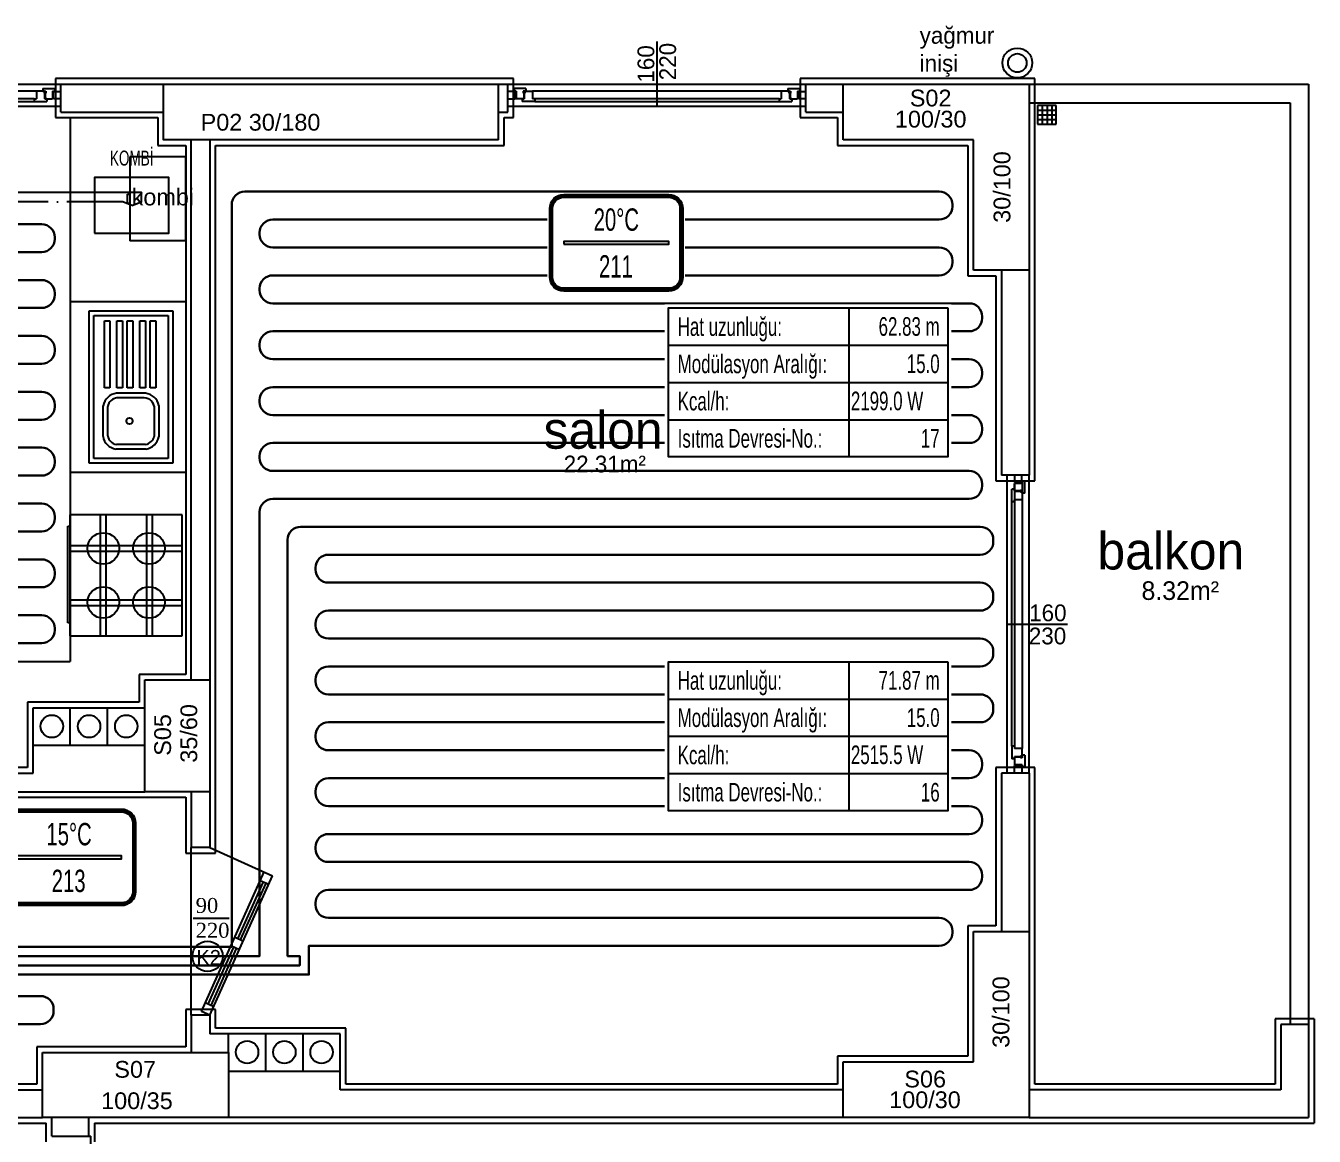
# Model space of a CAD drawing. Header units: centimetres. Extents: x 252602 to 265542, y -444050 to -441150.
# Drawn here: x 257759 to 258451, y -442066 to -441469 of the extents above; entities that cross this region are included whole.
import ezdxf
from ezdxf.enums import TextEntityAlignment as Align

# ---------------------------------------------------------------- set-up
doc = ezdxf.new("R2010")
doc.units = ezdxf.units.CM
doc.linetypes.add('ROTAS_ISITMA_DONUS', pattern=[40, 30, -5, 0, -5])
for name, color, linetype in [('ROTAS-ISITMA-CIHAZ', 2, 'Continuous'), ('ROTAS-ISITMA-DONUS-BORU', 30, 'ROTAS_ISITMA_DONUS'), ('ROTAS-ISITMA-ETIKET', 2, 'Continuous'), ('ROTAS-ISITMA-GIDIS-BORU', 10, 'Continuous'), ('ROTAS-ISITMA-MAHAL-ETIKET', 2, 'Continuous'), ('ROTAS-MIMARI', 8, 'Continuous'), ('ROTAS-MIMARI-YAZI', 8, 'Continuous')]:
    doc.layers.add(name, color=color, linetype=linetype)
doc.layers.add('ROTAS-ISITMA-PEX', color=1, linetype='Continuous', lineweight=30)
doc.styles.add('arial_1_18', font='arial.ttf', dxfattribs={"height": 0.2})
doc.styles.add('ROTAS-YAZI', font='arial.ttf')

# ---------------------------------------------------------------- blocks, each defined once
blk = doc.blocks.new('ROTAS-YI-MAHAL')
at = {"color": 2, "extrusion": (0, 0, -1)}
for points in [[(35.71, -18.44), (35.71, 18.44, 0.414214), (28.21, 25.94), (-28.21, 25.94, 0.414214), (-35.71, 18.44), (-35.71, -18.44, 0.414214), (-28.21, -25.94), (28.21, -25.94, 0.414214)], [(34.21, -18.44), (34.21, 18.44, 0.414214), (28.21, 24.44), (-28.21, 24.44, 0.414214), (-34.21, 18.44), (-34.21, -18.44, 0.414214), (-28.21, -24.44), (28.21, -24.44, 0.414214)]]:
    blk.add_lwpolyline(points, format="xyb", close=True, dxfattribs=at)
at = {"color": 4, "extrusion": (0, 0, -1)}
for points in [[(35.21, -18.44), (35.21, 18.44, 0.414214), (28.21, 25.44), (-28.21, 25.44, 0.414214), (-35.21, 18.44), (-35.21, -18.44, 0.414214), (-28.21, -25.44), (28.21, -25.44, 0.414214)], [(34.71, -18.44), (34.71, 18.44, 0.414214), (28.21, 24.94), (-28.21, 24.94, 0.414214), (-34.71, 18.44), (-34.71, -18.44, 0.414214), (-28.21, -24.94), (28.21, -24.94, 0.414214)]]:
    blk.add_lwpolyline(points, format="xyb", close=True, dxfattribs=at)
at = {"color": 2, "extrusion": (0, 0, -1)}
blk.add_lwpolyline([(28.21, -0.75), (-28.21, -0.75), (-28.21, 0.75), (28.21, 0.75)], close=True, dxfattribs=at)
at = {"color": 4, "style": 'ROTAS-YAZI', "width": 0.65}
blk.add_attdef('DERECE', (-12.12, 6.47), '', height=12, dxfattribs=at)
at = {"color": 2, "style": 'ROTAS-YAZI', "width": 0.65, "flags": 1}
for tag in ['ALAN', 'MAHAL']:
    blk.add_attdef(tag, (0, 0), '', height=5, dxfattribs=at)
at = {"color": 1, "style": 'ROTAS-YAZI', "width": 0.65}
blk.add_attdef('NO', (-9.26, -18.64), '', height=12, dxfattribs=at)
blk = doc.blocks.new('ROTAS-YI-ETIKET')
at = {"color": 2}
for p, q in [((96.87, 0), (96.87, -80)), ((0, -20), (150, -20)), ((0, -40), (150, -40)), ((0, -60), (150, -60))]:
    blk.add_line(p, q, dxfattribs=at)
at = {"color": 2, "extrusion": (0, 0, -1)}
blk.add_lwpolyline([(-150, 0), (-150, -80), (0, -80), (0, 0)], close=True, dxfattribs=at)
at = {"color": 2, "style": 'ROTAS-YAZI', "width": 0.65}
for s, p in [('Hat uzunluğu:', (5, -10)), ('Modülasyon Aralığı:', (5, -30)), ('Kcal/h:', (5, -50)), ('Isıtma Devresi-No.:', (5, -70))]:
    blk.add_text(s, height=10, dxfattribs=at).set_placement(p, align=Align.MIDDLE_LEFT)
at = {"color": 2, "style": 'ROTAS-YAZI', "width": 0.65, "flags": 1}
for tag in ['ALAN', 'NO', 'DERECE', 'BORU', 'MAHAL']:
    blk.add_attdef(tag, (0, 0), '', height=5, dxfattribs=at)
at = {"color": 2, "style": 'ROTAS-YAZI', "width": 0.65}
for tag, p in [('UZ', (145.7, -14.93)), ('AR', (145.7, -34.94)), ('NO1', (145.7, -75.02))]:
    blk.add_attdef(tag, text='', height=10, dxfattribs=at).set_placement(p, align=Align.RIGHT)
blk.add_attdef('YER', (98.01, -54.93), '', height=10, dxfattribs=at)

msp = doc.modelspace()

# ---------------------------------------------------------------- linework, layer by layer
at = {"layer": 'ROTAS-ISITMA-CIHAZ'}
msp.add_lwpolyline([(257795.8, -441580.9), (257835.8, -441580.9), (257835.8, -441550.9), (257795.8, -441550.9)], close=True, dxfattribs=at)
at = {"layer": 'ROTAS-ISITMA-DONUS-BORU'}
msp.add_lwpolyline([(257815.8, -441565.9), (257811, -441564), (257576, -441564), (257576, -441919), (257501, -441919), (257501, -441894)], dxfattribs=at)
at = {"layer": 'ROTAS-ISITMA-GIDIS-BORU'}
msp.add_lwpolyline([(257815.8, -441565.9), (257821, -441564), (257821, -441559), (257571, -441559), (257571, -441914), (257506, -441914), (257506, -441894)], dxfattribs=at)
at = {"layer": 'ROTAS-ISITMA-PEX'}
for points in [[(257486, -441964), (257869.5, -441964), (257869.5, -441963.5), (257869.5, -441565.5, -0.414214), (257876.5, -441558.5), (258249.5, -441558.5, -0.414214), (258256.5, -441565.5), (258256.5, -441566.5, -0.414214), (258249.5, -441573.5), (257891.5, -441573.5, 0.414214), (257884.5, -441580.5), (257884.5, -441581.5, 0.414214), (257891.5, -441588.5), (258249.5, -441588.5, -0.414214), (258256.5, -441595.5), (258256.5, -441596.5, -0.414214), (258249.5, -441603.5), (257891.5, -441603.5, 0.414214), (257884.5, -441610.5), (257884.5, -441611.5, 0.414214), (257891.5, -441618.5), (258265.5, -441618.5, -0.414214), (258272.5, -441625.5), (258272.5, -441626.5, -0.414214), (258265.5, -441633.5), (257891.5, -441633.5, 0.414214), (257884.5, -441640.5), (257884.5, -441641.5, 0.414214), (257891.5, -441648.5), (258265.5, -441648.5, -0.414214), (258272.5, -441655.5), (258272.5, -441656.5, -0.414214), (258265.5, -441663.5), (257891.5, -441663.5, 0.414214), (257884.5, -441670.5), (257884.5, -441671.5, 0.414214), (257891.5, -441678.5), (258265.5, -441678.5, -0.414214), (258272.5, -441685.5), (258272.5, -441686.5, -0.414214), (258265.5, -441693.5), (257891.5, -441693.5, 0.414214), (257884.5, -441700.5), (257884.5, -441701.5, 0.414214), (257891.5, -441708.5), (258265.5, -441708.5, -0.414214), (258272.5, -441715.5), (258272.5, -441716.5, -0.414214), (258265.5, -441723.5), (257891.5, -441723.5, 0.414214), (257884.5, -441730.5), (257884.5, -441963.5), (257884.5, -441969), (257481, -441969)], [(257641.5, -441576), (257767.5, -441576, -0.414214), (257774.5, -441583), (257774.5, -441584, -0.414214), (257767.5, -441591), (257656.5, -441591, 0.414214)], [(257656.5, -441606), (257767.5, -441606, -0.414214), (257774.5, -441613), (257774.5, -441614, -0.414214), (257767.5, -441621), (257656.5, -441621, 0.414214)], [(257656.5, -441636), (257767.5, -441636, -0.414214), (257774.5, -441643), (257774.5, -441644, -0.414214), (257767.5, -441651), (257608.5, -441651, 0.414214)], [(257608.5, -441666), (257767.5, -441666, -0.414214), (257774.5, -441673), (257774.5, -441674, -0.414214), (257767.5, -441681), (257608.5, -441681, 0.414214)], [(257608.5, -441696), (257767.5, -441696, -0.414214), (257774.5, -441703), (257774.5, -441704, -0.414214), (257767.5, -441711), (257608.5, -441711, 0.414214)], [(257608.5, -441726), (257767.5, -441726, -0.414214), (257774.5, -441733), (257774.5, -441734, -0.414214), (257767.5, -441741), (257608.5, -441741, 0.414214)], [(257476, -441974), (257906, -441974), (257906, -441969), (257899.5, -441969), (257899.5, -441963.5), (257899.5, -441745.5, -0.414214), (257906.5, -441738.5), (258271.5, -441738.5, -0.414214), (258278.5, -441745.5), (258278.5, -441746.5, -0.414214), (258271.5, -441753.5), (257921.5, -441753.5, 0.414214), (257914.5, -441760.5), (257914.5, -441761.5, 0.414214), (257921.5, -441768.5), (258271.5, -441768.5, -0.414214), (258278.5, -441775.5), (258278.5, -441776.5, -0.414214), (258271.5, -441783.5), (257921.5, -441783.5, 0.414214), (257914.5, -441790.5), (257914.5, -441791.5, 0.414214), (257921.5, -441798.5), (258271.5, -441798.5, -0.414214), (258278.5, -441805.5), (258278.5, -441806.5, -0.414214), (258271.5, -441813.5), (257921.5, -441813.5, 0.414214), (257914.5, -441820.5), (257914.5, -441821.5, 0.414214), (257921.5, -441828.5), (258271.5, -441828.5, -0.414214), (258278.5, -441835.5), (258278.5, -441836.5, -0.414214), (258271.5, -441843.5), (257921.5, -441843.5, 0.414214), (257914.5, -441850.5), (257914.5, -441851.5, 0.414214), (257921.5, -441858.5), (258265.5, -441858.5, -0.414214), (258272.5, -441865.5), (258272.5, -441866.5, -0.414214), (258265.5, -441873.5), (257921.5, -441873.5, 0.414214), (257914.5, -441880.5), (257914.5, -441881.5, 0.414214), (257921.5, -441888.5), (258265.5, -441888.5, -0.414214), (258272.5, -441895.5), (258272.5, -441896.5, -0.414214), (258265.5, -441903.5), (257921.5, -441903.5, 0.414214), (257914.5, -441910.5), (257914.5, -441911.5, 0.414214), (257921.5, -441918.5), (258265.5, -441918.5, -0.414214), (258272.5, -441925.5), (258272.5, -441926.5, -0.414214), (258265.5, -441933.5), (257921.5, -441933.5, 0.414214), (257914.5, -441940.5), (257914.5, -441941.5, 0.414214), (257921.5, -441948.5), (258249.5, -441948.5, -0.414214), (258256.5, -441955.5), (258256.5, -441956.5, -0.414214), (258249.5, -441963.5), (257914.5, -441963.5), (257911, -441963.5), (257911, -441979), (257471, -441979)], [(257608.5, -441756), (257767.5, -441756, -0.414214), (257774.5, -441763), (257774.5, -441764, -0.414214), (257767.5, -441771), (257608.5, -441771, 0.414214)], [(257608.5, -441786), (257767.5, -441786, -0.414214), (257774.5, -441793), (257774.5, -441794, -0.414214), (257767.5, -441801), (257608.5, -441801, 0.414214)], [(257473, -441990.5), (257766.89, -441990.5, -0.414214), (257773.89, -441997.5), (257773.89, -441998.5, -0.414214), (257766.89, -442005.5), (257606.11, -442005.5, 0.414214)]]:
    msp.add_lwpolyline(points, format="xyb", dxfattribs=at)
at = {"layer": 'ROTAS-MIMARI', "ltscale": 0.03}
for p, q in [((258097.82, -441477.85), (258097.82, -441512.58)), ((257617.82, -441500.76), (257777.82, -441500.76)), ((257832.82, -441497.76), (257774.82, -441497.76)), ((257774.82, -441497.76), (257774.82, -441518.76)), ((257777.82, -441500.76), (257832.82, -441500.76)), ((257777.82, -441515.76), (257777.82, -441500.76)), ((257777.82, -441515.76), (257777.82, -441500.76)), ((258012.82, -441497.76), (257832.82, -441497.76)), ((258020.82, -441497.76), (258012.82, -441497.76)), ((258012.82, -441500.76), (258017.82, -441500.76)), ((258017.82, -441515.76), (258017.82, -441500.76)), ((258017.82, -441500.76), (258177.82, -441500.76)), ((258020.82, -441518.76), (258020.82, -441497.76)), ((258237.82, -441497.76), (258174.82, -441497.76)), ((258174.82, -441497.76), (258174.82, -441518.76)), ((258177.82, -441500.76), (258197.82, -441500.76)), ((258177.82, -441515.76), (258177.82, -441500.76)), ((258300.82, -441497.76), (258237.82, -441497.76)), ((258300.82, -441600.76), (258300.82, -441497.76)), ((257764.62, -441504.57), (257631.02, -441504.57)), ((257763.42, -441508.77), (257632.22, -441508.77)), ((257763.42, -441508.77), (257763.42, -441510.17)), ((257763.42, -441508.77), (257764.62, -441508.77)), ((257769.02, -441504.57), (257764.62, -441504.57)), ((257764.62, -441504.57), (257764.62, -441508.77)), ((257768.12, -441503.17), (257768.12, -441504.57)), ((257768.12, -441503.17), (257774.52, -441503.17)), ((257768.12, -441504.57), (257769.62, -441504.57)), ((257768.72, -441505.07), (257769.02, -441505.07)), ((257768.72, -441505.07), (257768.72, -441505.57)), ((257768.72, -441505.57), (257769.02, -441505.57)), ((257769.02, -441504.57), (257769.02, -441505.07)), ((257769.02, -441505.57), (257769.02, -441508.77)), ((257770.22, -441508.77), (257769.02, -441508.77)), ((257769.32, -441505.57), (257769.32, -441508.77)), ((257769.32, -441505.57), (257769.62, -441505.57)), ((257769.32, -441508.77), (257773.32, -441508.77)), ((257769.62, -441504.57), (257769.62, -441505.57)), ((257770.22, -441508.77), (257770.22, -441510.17)), ((257773.32, -441504.57), (257773.32, -441508.77)), ((257773.32, -441504.57), (257774.52, -441504.57)), ((257773.82, -441504.77), (257777.82, -441504.77)), ((257773.82, -441508.77), (257773.82, -441504.77)), ((257777.82, -441508.77), (257773.82, -441508.77)), ((257774.52, -441503.17), (257774.52, -441504.57)), ((258021.82, -441504.77), (258017.82, -441504.77)), ((258017.82, -441508.77), (258021.82, -441508.77)), ((258021.12, -441503.17), (258021.12, -441504.57)), ((258027.52, -441503.17), (258021.12, -441503.17)), ((258022.32, -441504.57), (258021.12, -441504.57)), ((258021.82, -441508.77), (258021.82, -441504.77)), ((258022.32, -441504.57), (258022.32, -441508.77)), ((258026.32, -441508.77), (258022.32, -441508.77)), ((258025.42, -441508.77), (258026.62, -441508.77)), ((258025.42, -441508.77), (258025.42, -441510.17)), ((258026.02, -441504.57), (258026.02, -441505.57)), ((258027.52, -441504.57), (258026.02, -441504.57)), ((258026.32, -441505.57), (258026.02, -441505.57)), ((258026.32, -441505.57), (258026.32, -441508.77)), ((258026.62, -441504.57), (258031.02, -441504.57)), ((258026.62, -441504.57), (258026.62, -441505.07)), ((258026.92, -441505.07), (258026.62, -441505.07)), ((258026.92, -441505.57), (258026.62, -441505.57)), ((258026.62, -441505.57), (258026.62, -441508.77)), ((258026.92, -441505.07), (258026.92, -441505.57)), ((258027.52, -441503.17), (258027.52, -441504.57)), ((258164.62, -441504.57), (258031.02, -441504.57)), ((258031.02, -441504.57), (258031.02, -441508.77)), ((258032.22, -441508.77), (258031.02, -441508.77)), ((258163.42, -441508.77), (258032.22, -441508.77)), ((258032.22, -441508.77), (258032.22, -441510.17)), ((258163.42, -441508.77), (258163.42, -441510.17)), ((258163.42, -441508.77), (258164.62, -441508.77)), ((258169.02, -441504.57), (258164.62, -441504.57)), ((258164.62, -441504.57), (258164.62, -441508.77)), ((258168.12, -441503.17), (258168.12, -441504.57)), ((258168.12, -441503.17), (258174.52, -441503.17)), ((258168.12, -441504.57), (258169.62, -441504.57)), ((258168.72, -441505.07), (258169.02, -441505.07)), ((258168.72, -441505.07), (258168.72, -441505.57)), ((258168.72, -441505.57), (258169.02, -441505.57)), ((258169.02, -441504.57), (258169.02, -441505.07)), ((258169.02, -441505.57), (258169.02, -441508.77)), ((258170.22, -441508.77), (258169.02, -441508.77)), ((258169.32, -441505.57), (258169.32, -441508.77)), ((258169.32, -441505.57), (258169.62, -441505.57)), ((258169.32, -441508.77), (258173.32, -441508.77)), ((258169.62, -441504.57), (258169.62, -441505.57)), ((258170.22, -441508.77), (258170.22, -441510.17)), ((258173.32, -441504.57), (258173.32, -441508.77)), ((258173.32, -441504.57), (258174.52, -441504.57)), ((258173.82, -441504.77), (258177.82, -441504.77)), ((258173.82, -441508.77), (258173.82, -441504.77)), ((258177.82, -441508.77), (258173.82, -441508.77)), ((258174.52, -441503.17), (258174.52, -441504.57)), ((257617.82, -441512.58), (257777.82, -441512.58)), ((257632.22, -441510.17), (257763.42, -441510.17)), ((257763.42, -441510.17), (257770.22, -441510.17)), ((257777.82, -441515.76), (257832.82, -441515.76)), ((258012.82, -441515.76), (258017.82, -441515.76)), ((258017.82, -441512.58), (258177.82, -441512.58)), ((258032.22, -441510.17), (258025.42, -441510.17)), ((258032.22, -441510.17), (258163.42, -441510.17)), ((258163.42, -441510.17), (258170.22, -441510.17)), ((258177.82, -441515.76), (258197.82, -441515.76)), ((258312.26, -441512.32), (258302.26, -441512.32)), ((258302.26, -441512.32), (258302.26, -441522.32)), ((258302.26, -441514.79), (258312.26, -441514.79)), ((258304.73, -441512.32), (258304.73, -441522.32)), ((258307.34, -441512.32), (258307.34, -441522.32)), ((258309.96, -441512.32), (258309.96, -441522.32)), ((258312.26, -441522.32), (258312.26, -441512.32)), ((257774.82, -441518.76), (257829.82, -441518.76)), ((257782.82, -441518.76), (257782.82, -441810.76)), ((257829.82, -441518.76), (257829.82, -441533.76)), ((258015.82, -441518.76), (258020.82, -441518.76)), ((258015.82, -441533.76), (258015.82, -441518.76)), ((258174.82, -441518.76), (258194.82, -441518.76)), ((258194.82, -441518.76), (258194.82, -441533.76)), ((258302.26, -441517.32), (258312.26, -441517.32)), ((258302.26, -441519.85), (258312.26, -441519.85)), ((258302.26, -441522.32), (258312.26, -441522.32)), ((257829.82, -441533.76), (257834.82, -441533.76)), ((257834.82, -441533.76), (257844.82, -441533.76)), ((257847.82, -441530.76), (257837.82, -441530.76)), ((257844.82, -441533.76), (257844.82, -441817.76)), ((257847.82, -441820.76), (257847.82, -441530.76)), ((257857.82, -441530.76), (257857.82, -441820.76)), ((257860.82, -441820.76), (257860.82, -441533.76)), ((257860.82, -441533.76), (258015.82, -441533.76)), ((258194.82, -441533.76), (258264.82, -441533.76)), ((258264.82, -441533.76), (258264.82, -441603.76)), ((257814.82, -441539.85), (257814.82, -441584.85)), ((257844.82, -441539.85), (257814.82, -441539.85)), ((257844.82, -441584.85), (257844.82, -441539.85)), ((257813.53, -441564.84), (257813.53, -441559.85)), ((257813.53, -441559.85), (257814.82, -441559.85)), ((257814.82, -441564.84), (257813.53, -441564.84)), ((257844.82, -441584.85), (257814.82, -441584.85)), ((258264.82, -441603.76), (258279.82, -441603.76)), ((258279.82, -441603.76), (258279.82, -441713.76)), ((258282.82, -441600.76), (258282.82, -441710.76)), ((258297.82, -441600.76), (258297.82, -441710.76)), ((258300.82, -441713.76), (258300.82, -441600.76)), ((257782.82, -441617.46), (257844.82, -441617.46)), ((257792.9, -441704.27), (257792.9, -441622.46)), ((257792.9, -441622.46), (257837.9, -441622.46)), ((257795.4, -441701.77), (257795.4, -441624.96)), ((257795.4, -441624.96), (257835.4, -441624.96)), ((257835.4, -441624.96), (257835.4, -441701.77)), ((257837.9, -441622.46), (257837.9, -441704.27)), ((257801.11, -441663.85), (257801.11, -441627.82)), ((257801.11, -441627.82), (257804.11, -441627.82)), ((257804.11, -441627.82), (257804.11, -441663.85)), ((257807.86, -441663.85), (257807.86, -441627.82)), ((257807.86, -441627.82), (257810.86, -441627.82)), ((257810.86, -441627.82), (257810.86, -441663.85)), ((257813.42, -441663.85), (257813.42, -441627.82)), ((257813.42, -441627.82), (257816.42, -441627.82)), ((257816.42, -441627.82), (257816.42, -441663.85)), ((257820.17, -441663.85), (257820.17, -441627.82)), ((257820.17, -441627.82), (257823.17, -441627.82)), ((257823.17, -441627.82), (257823.17, -441663.85)), ((257825.73, -441663.85), (257825.73, -441627.82)), ((257825.73, -441627.82), (257828.73, -441627.82)), ((257828.73, -441627.82), (257828.73, -441663.85)), ((257804.11, -441663.85), (257801.11, -441663.85)), ((257823.14, -441666.78), (257807.71, -441666.78)), ((257810.86, -441663.85), (257807.86, -441663.85)), ((257816.42, -441663.85), (257813.42, -441663.85)), ((257823.17, -441663.85), (257820.17, -441663.85)), ((257828.73, -441663.85), (257825.73, -441663.85)), ((257800.4, -441689.98), (257800.4, -441673.61)), ((257802.9, -441689.74), (257802.9, -441673.85)), ((257821.42, -441669.28), (257807.71, -441669.28)), ((257827.9, -441673.67), (257827.9, -441689.93)), ((257830.4, -441673.38), (257830.4, -441690.21)), ((257823.29, -441694.27), (257807.56, -441694.27)), ((257835.4, -441701.77), (257795.4, -441701.77)), ((257823.5, -441696.77), (257807.35, -441696.77)), ((257844.82, -441709.27), (257782.82, -441709.27)), ((257837.9, -441704.27), (257792.9, -441704.27)), ((258279.82, -441713.76), (258300.82, -441713.76)), ((258297.82, -441710.76), (258282.82, -441710.76)), ((258286.01, -441870.76), (258286.01, -441710.76)), ((258289.82, -441710.76), (258289.82, -441714.76)), ((258289.82, -441714.76), (258293.82, -441714.76)), ((258289.82, -441715.26), (258289.82, -441856.36)), ((258289.82, -441719.26), (258289.82, -441715.26)), ((258294.02, -441715.26), (258289.82, -441715.26)), ((258293.82, -441714.76), (258293.82, -441710.76)), ((258294.02, -441714.06), (258294.02, -441857.56)), ((258295.42, -441714.06), (258294.02, -441714.06)), ((258294.02, -441715.26), (258294.02, -441714.06)), ((258295.42, -441720.46), (258295.42, -441714.06)), ((258297.82, -441870.76), (258297.82, -441710.76)), ((258288.42, -441856.36), (258288.42, -441718.36)), ((258289.82, -441718.36), (258288.42, -441718.36)), ((258288.42, -441725.16), (258288.42, -441718.36)), ((258289.82, -441718.36), (258289.82, -441719.56)), ((258293.02, -441719.26), (258289.82, -441719.26)), ((258293.02, -441719.56), (258289.82, -441719.56)), ((258293.02, -441719.26), (258293.02, -441718.96)), ((258294.02, -441718.96), (258293.02, -441718.96)), ((258293.02, -441719.86), (258293.02, -441719.56)), ((258293.52, -441719.86), (258293.02, -441719.86)), ((258293.52, -441719.86), (258293.52, -441719.56)), ((258294.02, -441719.56), (258293.52, -441719.56)), ((258294.02, -441720.46), (258294.02, -441718.96)), ((258294.02, -441719.56), (258294.02, -441723.96)), ((258295.42, -441720.46), (258294.02, -441720.46)), ((258289.82, -441725.16), (258288.42, -441725.16)), ((258294.02, -441723.96), (258289.82, -441723.96)), ((258289.82, -441725.16), (258289.82, -441723.96)), ((257782.82, -441797.14), (257782.83, -441732.14)), ((257842.83, -441732.14), (257782.83, -441732.14)), ((257798.92, -441732.14), (257798.92, -441797.14)), ((257801.92, -441732.14), (257801.92, -441797.14)), ((257823.73, -441732.14), (257823.74, -441797.14)), ((257826.73, -441732.14), (257826.74, -441797.14)), ((257842.82, -441797.14), (257842.83, -441732.14)), ((257781.54, -441738.24), (257782.83, -441738.24)), ((257781.54, -441780), (257781.54, -441738.24)), ((257782.83, -441748.57), (257842.83, -441748.56)), ((257782.83, -441751.57), (257842.83, -441751.56)), ((257782.83, -441777.71), (257842.83, -441777.72)), ((257781.54, -441790), (257781.54, -441780)), ((257782.83, -441780.71), (257842.83, -441780.72)), ((257782.83, -441790), (257781.54, -441790)), ((258286.01, -441790.76), (258318.33, -441790.76)), ((258286.01, -441790.76), (258318.33, -441790.76)), ((257782.82, -441797.14), (257842.82, -441797.14)), ((257667.82, -441810.76), (257782.82, -441810.76)), ((257844.82, -441817.76), (257819.82, -441817.76)), ((257819.82, -441817.76), (257819.82, -441832.76)), ((257860.82, -441880.76), (257860.82, -441820.76)), ((257819.82, -441832.76), (257759.82, -441832.76)), ((257759.82, -441832.76), (257759.82, -441835.76)), ((257759.82, -441835.76), (257759.82, -441867.76)), ((257762.82, -441870.76), (257762.82, -441835.76)), ((257762.82, -441835.76), (257822.82, -441835.76)), ((257762.82, -441835.76), (257822.82, -441835.76)), ((257762.82, -441835.76), (257822.82, -441835.76)), ((257762.82, -441835.76), (257822.82, -441835.76)), ((257762.82, -441835.76), (257822.82, -441835.76)), ((257782.82, -441855.76), (257782.82, -441835.76)), ((257802.82, -441855.76), (257802.82, -441835.76)), ((257762.82, -441855.76), (257822.82, -441855.76)), ((258289.82, -441856.36), (258288.42, -441856.36)), ((258288.42, -441856.36), (258288.42, -441863.16)), ((258289.82, -441856.36), (258289.82, -441857.56)), ((258294.02, -441857.56), (258289.82, -441857.56)), ((258289.82, -441863.16), (258289.82, -441861.96)), ((258293.02, -441861.96), (258289.82, -441861.96)), ((258293.52, -441861.66), (258293.02, -441861.66)), ((258293.02, -441861.66), (258293.02, -441861.96)), ((258293.52, -441861.66), (258293.52, -441861.96)), ((258294.02, -441861.96), (258293.52, -441861.96)), ((258294.02, -441861.96), (258294.02, -441857.56)), ((258295.42, -441861.06), (258294.02, -441861.06)), ((258294.02, -441861.06), (258294.02, -441862.56)), ((258295.42, -441861.06), (258295.42, -441867.46)), ((257759.82, -441867.76), (257659.82, -441867.76)), ((258300.82, -441867.76), (258279.82, -441867.76)), ((258279.82, -441867.76), (258279.82, -441952.76)), ((258289.82, -441863.16), (258288.42, -441863.16)), ((258289.82, -441862.26), (258289.82, -441866.26)), ((258293.02, -441862.26), (258289.82, -441862.26)), ((258294.02, -441866.26), (258289.82, -441866.26)), ((258289.82, -441870.76), (258289.82, -441866.76)), ((258289.82, -441866.76), (258293.82, -441866.76)), ((258293.02, -441862.26), (258293.02, -441862.56)), ((258294.02, -441862.56), (258293.02, -441862.56)), ((258293.82, -441866.76), (258293.82, -441870.76)), ((258294.02, -441866.26), (258294.02, -441867.46)), ((258295.42, -441867.46), (258294.02, -441867.46)), ((258300.82, -441955.76), (258300.82, -441867.76)), ((257662.82, -441870.76), (257762.82, -441870.76)), ((258282.82, -441870.76), (258282.82, -441955.76)), ((258297.82, -441870.76), (258282.82, -441870.76)), ((258297.82, -441870.76), (258297.82, -441955.76)), ((257662.82, -441880.76), (257822.82, -441880.76)), ((257847.82, -441880.76), (257847.82, -441910.76)), ((257857.82, -441880.76), (257857.82, -441910.76)), ((257860.82, -441913.76), (257860.82, -441880.76)), ((257659.82, -441883.76), (257819.82, -441883.76)), ((257819.82, -441883.76), (257844.82, -441883.76)), ((257844.82, -441883.76), (257844.82, -441913.76)), ((257844.82, -441913.76), (257860.82, -441913.76)), ((257857.82, -441910.76), (257847.82, -441910.76)), ((257847.82, -442000.76), (257847.82, -441910.76)), ((257857.82, -441910.76), (257891.47, -441925.88)), ((257853.26, -441998.71), (257886.91, -441923.83)), ((257857.82, -442000.76), (257891.47, -441925.88)), ((257872.75, -441959.73), (257886.5, -441929.13)), ((257874.19, -441960.38), (257887.94, -441929.78)), ((257884.86, -441928.39), (257889.42, -441930.44)), ((257868.05, -441948.91), (257848.72, -441948.91)), ((257875.67, -441961.04), (257871.11, -441958.99)), ((258279.82, -441952.76), (258264.82, -441952.76)), ((258264.82, -441952.76), (258264.82, -442022.76)), ((258300.82, -442037.76), (258300.82, -441955.76)), ((257856.95, -441994.89), (257870.7, -441964.29)), ((257858.39, -441995.54), (257872.14, -441964.94)), ((257873.62, -441965.6), (257869.06, -441963.55)), ((257860.82, -441997.76), (257844.82, -441997.76)), ((257844.82, -441997.76), (257844.82, -442017.76)), ((257857.82, -442000.76), (257853.26, -441998.71)), ((257859.87, -441996.2), (257855.31, -441994.15)), ((257860.82, -442007.76), (257860.82, -441997.76)), ((257847.82, -442000.76), (257847.82, -442020.76)), ((257857.82, -442000.76), (257847.82, -442000.76)), ((257857.82, -442000.76), (257857.82, -442010.76)), ((258450.82, -442002.76), (258429.82, -442002.76)), ((258429.82, -442002.76), (258429.82, -442037.76)), ((258447.82, -442005.76), (258432.82, -442005.76)), ((258432.82, -442005.76), (258432.82, -442040.76)), ((258447.82, -442005.76), (258447.82, -442055.76)), ((258450.82, -442002.76), (258450.82, -442058.76)), ((257927.82, -442010.76), (257857.82, -442010.76)), ((257930.82, -442007.76), (257860.82, -442007.76)), ((257867.82, -442020.76), (257867.82, -442010.76)), ((257887.82, -442030.76), (257887.82, -442010.76)), ((257907.82, -442030.76), (257907.82, -442010.76)), ((257927.82, -442040.76), (257927.82, -442010.76)), ((257927.82, -442030.76), (257927.82, -442010.76)), ((257927.82, -442030.76), (257927.82, -442010.76)), ((257930.82, -442037.76), (257930.82, -442007.76)), ((257844.82, -442017.76), (257764.82, -442017.76)), ((257764.82, -442017.76), (257764.82, -442037.76)), ((258264.82, -442022.76), (258194.82, -442022.76)), ((258194.82, -442022.76), (258194.82, -442037.76)), ((257867.82, -442030.76), (257927.82, -442030.76)), ((257764.82, -442037.76), (257694.82, -442037.76)), ((257697.82, -442040.76), (257767.82, -442040.76)), ((258197.82, -442040.76), (257927.82, -442040.76)), ((258194.82, -442037.76), (257930.82, -442037.76)), ((258432.82, -442040.76), (258297.82, -442040.76)), ((258429.82, -442037.76), (258300.82, -442037.76)), ((257697.82, -442055.76), (257767.82, -442055.76)), ((257772.82, -442065.76), (257772.82, -442055.76)), ((257792.82, -442065.76), (257792.82, -442055.76)), ((258197.82, -442055.76), (257867.82, -442055.76)), ((257694.82, -442058.76), (257769.82, -442058.76)), ((257769.82, -442068.76), (257769.82, -442058.76)), ((257795.82, -442058.76), (257867.82, -442058.76)), ((257795.82, -442058.76), (257795.82, -442068.76)), ((257867.82, -442058.76), (258450.82, -442058.76)), ((257772.82, -442065.76), (257792.82, -442065.76)), ((257787.82, -442065.76), (257793.82, -442065.76)), ((257793.82, -442185.76), (257793.82, -442065.76))]:
    msp.add_line(p, q, dxfattribs=at)
for points in [[(258012.82, -441530.76), (257832.82, -441530.76), (257832.82, -441500.76)], [(257832.82, -441500.76), (258012.82, -441500.76)], [(258012.82, -441530.76), (258012.82, -441500.76)], [(258197.82, -441500.76), (258297.82, -441500.76)], [(258197.82, -441530.76), (258197.82, -441500.76)], [(258297.82, -441500.76), (258447.82, -441500.76)], [(258297.82, -441500.76), (258297.82, -441600.76)], [(258447.82, -441500.76), (258447.82, -442005.76)], [(258297.82, -441510.76), (258437.82, -441510.76)], [(258437.82, -441510.76), (258437.82, -442005.76)], [(258267.82, -441530.76), (258197.82, -441530.76)], [(258267.82, -441600.76), (258267.82, -441530.76)], [(258297.82, -441600.76), (258267.82, -441600.76)], [(257822.82, -441880.76), (257822.82, -441820.76)], [(257822.82, -441820.76), (257857.82, -441820.76)], [(257857.82, -441820.76), (257857.82, -441880.76)], [(257857.82, -441880.76), (257822.82, -441880.76)], [(258267.82, -442025.76), (258267.82, -441955.76)], [(258267.82, -441955.76), (258297.82, -441955.76)], [(258297.82, -441955.76), (258297.82, -442055.76)], [(257767.82, -442020.76), (257867.82, -442020.76)], [(257767.82, -442055.76), (257767.82, -442020.76)], [(257867.82, -442020.76), (257867.82, -442055.76)], [(258197.82, -442025.76), (258267.82, -442025.76)], [(258197.82, -442055.76), (258197.82, -442025.76)], [(257867.82, -442055.76), (257767.82, -442055.76)], [(258297.82, -442055.76), (258197.82, -442055.76)], [(258297.82, -442055.76), (258447.82, -442055.76)]]:
    msp.add_lwpolyline(points, dxfattribs=at)
for centre, radius in [((258291.39, -441489.42), 8), ((258291.39, -441489.42), 5), ((257814.63, -441681.66), 1.68), ((257800.6, -441750.14), 8.48), ((257825.05, -441750.14), 8.48), ((257800.6, -441779.14), 8.48), ((257825.05, -441779.14), 8.48), ((257772.88, -441845.65), 6.03), ((257792.88, -441845.65), 6.03), ((257812.88, -441845.65), 6.03), ((257856.52, -441969.16), 8.14), ((257877.77, -442020.65), 6.03), ((257897.77, -442020.65), 6.03), ((257917.77, -442020.65), 6.03)]:
    msp.add_circle(centre, radius, dxfattribs=at)
for centre, radius, start, end in [((257808.65, -441675.1), 8.38, 96.41545, 169.7181), ((257822.2, -441675.1), 8.38, 11.85798, 83.58455), ((257808.65, -441675.1), 5.88, 96.41545, 167.71817), ((257822.2, -441675.1), 5.88, 14.16716, 97.66063), ((257808.65, -441688.49), 8.38, 190.2819, 261.08681), ((257808.65, -441688.49), 5.88, 192.28183, 259.35464), ((257822.2, -441688.49), 5.88, 280.64536, 345.83284), ((257822.2, -441688.49), 8.38, 278.91319, 348.14202)]:
    msp.add_arc(centre, radius, start, end, dxfattribs=at)

# ---------------------------------------------------------------- block references
at = {"layer": 'ROTAS-ISITMA-MAHAL-ETIKET'}
msp.add_blockref('ROTAS-YI-MAHAL', (257782.11, -441916), dxfattribs=at).add_auto_attribs({'DERECE': '15%%DC', 'NO': '213'})

# ---------------------------------------------------------------- texts
at = {"layer": 'ROTAS-ISITMA-CIHAZ', "color": 2, "style": 'ROTAS-YAZI', "width": 0.65}
msp.add_text('KOMBİ', height=8, dxfattribs=at).set_placement((257815.8, -441546.9), align=Align.BOTTOM_CENTER)
at = {"layer": 'ROTAS-MIMARI-YAZI', "ltscale": 0.03}
for s, p in [('160', (258096.43, -441499.98)), ('220', (258108.12, -441498.72))]:
    msp.add_text(s, height=9, rotation=90, dxfattribs=at).set_placement(p)
at = {"layer": 'ROTAS-MIMARI-YAZI', "ltscale": 0.03, "style": 'arial_1_18'}
for s, p in [('S02', (258233.65, -441512.75)), ('100/30', (258225.64, -441524.08)), ('P02 30/180', (257852.82, -441525.76)), ('kombi', (257815.76, -441565.9)), ('S07', (257806.48, -442034.35)), ('S06', (258230.72, -442039.55)), ('100/35', (257799.39, -442051.2)), ('100/30', (258222.57, -442050.67))]:
    msp.add_text(s, height=9, dxfattribs=at).set_placement(p)
for s, p in [('30/100', (258287.65, -441575.27)), ('35/60', (257850.97, -441865.18)), ('S05', (257836.92, -441861.47)), ('30/100', (258287.1, -442018.32))]:
    msp.add_text(s, height=9, rotation=90, dxfattribs=at).set_placement(p)
at = {"layer": 'ROTAS-MIMARI-YAZI', "ltscale": 0.03}
for s, p in [('160', (258297.74, -441789.21)), ('230', (258297.56, -441801.62))]:
    msp.add_text(s, height=9, dxfattribs=at).set_placement(p)
for s, width, insert, char_height, attachment_point in [('yağmur\\Pinişi', 115.95, (258238.93, -441496.87), 9, 7), ('salon', 237.6489, (258100.91, -441676.56), 20, 3), ('22.31m²', 64.7169, (258047.77, -441700.29), 9, 1), ('balkon', 237.6489, (258413.22, -441741.41), 20, 3), ('8.32m²', 64.7169, (258399.68, -441767.77), 10, 3)]:
    msp.add_mtext_dynamic_manual_height_columns(s, width=width, gutter_width=45, heights=[0], dxfattribs=dict(at, insert=insert, char_height=char_height, attachment_point=attachment_point))
at = {"layer": 'ROTAS-MIMARI-YAZI', "ltscale": 0.03, "char_height": 8, "attachment_point": 1}
for s, insert, width in [('{\\fTimes New Roman|b0|i0|c162|p18;90\\P220}', (257850.17, -441937.84), 23.5115), ('K2', (257850.57, -441965.76), 23.8917)]:
    msp.add_mtext(s, dxfattribs=dict(at, insert=insert, width=width))

# ---------------------------------------------------------------- next in the draw order: wipeouts: each hides what was drawn before it
for points in [[(258039, -441613), (258113, -441613), (258113, -441559), (258039, -441559)], [(258101.99, -441703), (258255.99, -441703), (258255.99, -441619), (258101.99, -441619)], [(258101.99, -441893), (258255.99, -441893), (258255.99, -441809), (258101.99, -441809)]]:
    msp.add_wipeout(points)

# ---------------------------------------------------------------- next in the draw order: block references
at = {"layer": 'ROTAS-ISITMA-ETIKET'}
for p, values in [((258103.99, -441621), {'UZ': '62.83 m', 'AR': '15.0', 'NO1': '17', 'YER': '2199.0 W'}), ((258103.99, -441811), {'UZ': '71.87 m', 'AR': '15.0', 'NO1': '16', 'YER': '2515.5 W'})]:
    msp.add_blockref('ROTAS-YI-ETIKET', p, dxfattribs=at).add_auto_attribs(values)
at = {"layer": 'ROTAS-ISITMA-MAHAL-ETIKET'}
msp.add_blockref('ROTAS-YI-MAHAL', (258076, -441586), dxfattribs=at).add_auto_attribs({'DERECE': '20%%DC', 'NO': '211'})

doc.saveas('drawing.dxf')
